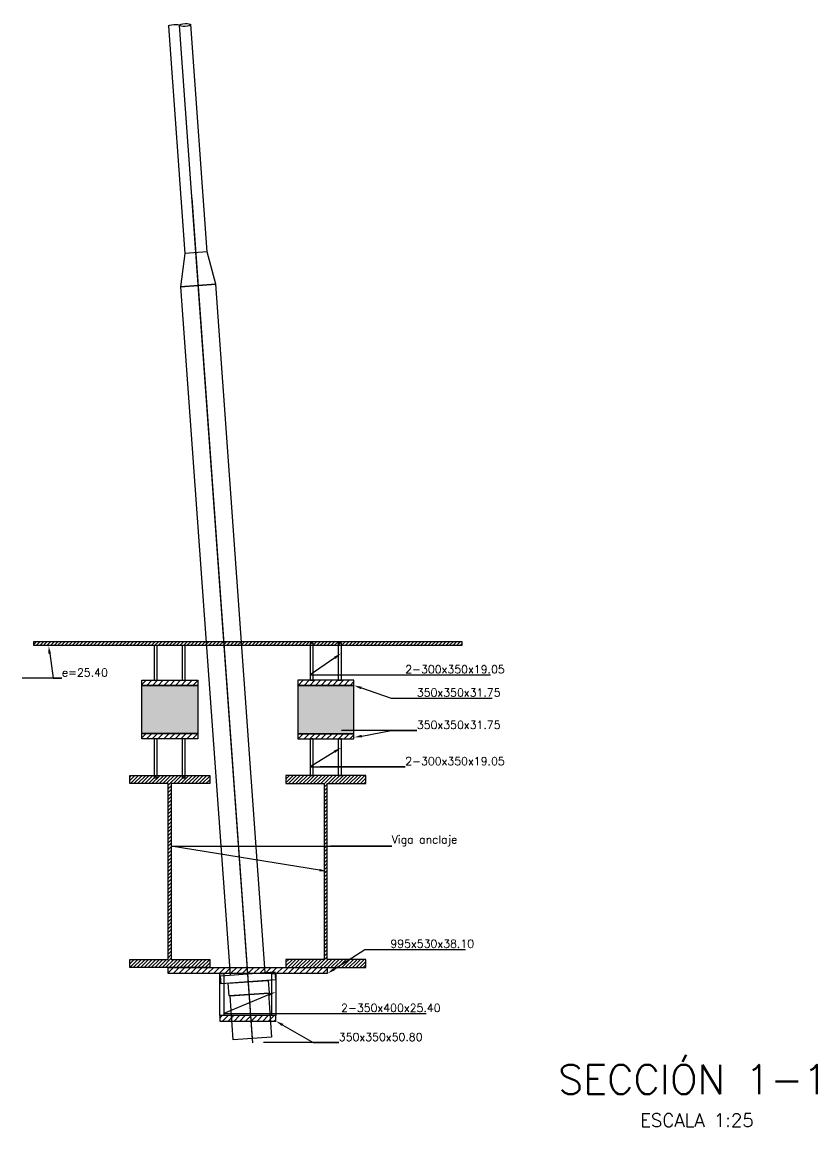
# Model space of a CAD drawing. Header units: metres. Extents: x 1080594 to 1081411, y 976871 to 977162.
# Drawn here: x 1081001.93 to 1081006.89, y 977123.09 to 977130 of the extents above; entities that cross this region are included whole.
import ezdxf
from ezdxf import colors
from ezdxf.entities.mleader import LeaderData, LeaderLine
from ezdxf.math import Vec2, Vec3

# ---------------------------------------------------------------- set-up
doc = ezdxf.new("R2010")
doc.units = ezdxf.units.M
doc.header["$LTSCALE"] = 25.4
doc.linetypes.add('DASHDOT', pattern=[1, 0.5, -0.25, 0, -0.25])
doc.layers.add('ANCLAJE', color=150, linetype='Continuous', lineweight=25)
doc.layers.add('PLATINA', color=54, linetype='Continuous', lineweight=30)
for name, color, linetype in [('DIMCONTRAPESO', 1, 'Continuous'), ('EJECABLES', 203, 'DASHDOT'), ('NEOPRENO', 24, 'Continuous'), ('PERFIL MET', 37, 'Continuous'), ('REGL175', 7, 'Continuous')]:
    doc.layers.add(name, color=color, linetype=linetype)
doc.styles.add('romans', font='romans.shx')
pattern_1 = [(45, (320.9929759721272, -0.5515520453918725), (-0.01122532015133644, 0.01122532015133644), [])]

# ---------------------------------------------------------------- blocks, each defined once
blk = doc.blocks.new('T')
at = {"layer": 'ANCLAJE'}
for p, q in [((1080682.652636061, 977129.3612785203), (1080682.652636061, 977127.9371516358)), ((1080682.792627363, 977127.9371516358), (1080682.792627363, 977129.3612785203))]:
    blk.add_line(p, q, dxfattribs=at)
for points in [[(1080682.612636062, 977127.7317864553), (1080682.832636062, 977127.7317864553), (1080682.792636062, 977127.9371398049), (1080682.652636061, 977127.9371516358)], [(1080682.612636063, 977123.4187468407), (1080682.832636063, 977123.4187468406), (1080682.832636062, 977127.7317864553), (1080682.612636062, 977127.7317864553)], [(1080682.552113015, 977123.4187468406), (1080682.892113019, 977123.4187534283), (1080682.892113019, 977123.3687534283), (1080682.552113015, 977123.3687468406)], [(1080682.597113017, 977123.3687468405), (1080682.847113013, 977123.3687468406), (1080682.847113013, 977123.2887440774), (1080682.597113017, 977123.2887440774)], [(1080682.602472921, 977123.2887440776), (1080682.842472921, 977123.2887440776), (1080682.842472921, 977123.0137440774), (1080682.602472921, 977123.0137440774)]]:
    blk.add_lwpolyline(points, close=True, dxfattribs=at)
at = {"layer": 'ANCLAJE', "extrusion": (0, 0, -1)}
blk.add_ellipse((1080682.687629506, 977129.3612785203), major_axis=(-0.03499130089767277, 0), ratio=0.2498279888206978, start_param=1.331707858069039e-08, end_param=3.141592640272715, dxfattribs=at)
at = {"layer": 'ANCLAJE'}
blk.add_ellipse((1080682.757642618, 977129.3612785203), major_axis=(0.03499130089767277, 0), ratio=0.2498279888206978, dxfattribs=at)
at = {"layer": 'EJECABLES'}
blk.add_line((1080682.722472921, 977123.0096768405), (1080682.722472921, 977129.3612785205), dxfattribs=at)

msp = doc.modelspace()

# ---------------------------------------------------------------- hatches: boundary and pattern name
at = {"layer": 'NEOPRENO', "transparency": 33554495}
h = msp.add_hatch(color=256, dxfattribs=at)
h.dxf.hatch_style = 1
h.paths.add_polyline_path([(1081002.676370935, 977125.8512335402), (1081003.026370935, 977125.8512335402), (1081003.026370935, 977125.5512335402), (1081002.676370935, 977125.5512335402)])
h = msp.add_hatch(color=256, dxfattribs=at)
h.dxf.hatch_style = 1
h.paths.add_polyline_path([(1081004.00138311, 977125.8512335402), (1081003.65138311, 977125.8512335402), (1081003.65138311, 977125.5494363549), (1081004.00138311, 977125.5494363549)])
at = {"layer": 'PERFIL MET'}
h = msp.add_hatch(dxfattribs=at)
h.set_pattern_fill('ANSI31', color=256, scale=0.005)
h.set_pattern_definition([(45, (324.3114258362912, 0.5140010002069175), (-0.01122532015133644, 0.01122532015133644), [])])
h.paths.add_polyline_path([(1081002.001403675, 977126.1249629954), (1081004.676384107, 977126.1249661994), (1081004.67638395, 977126.0995661992), (1081002.001403518, 977126.0995629953)])
h = msp.add_hatch(dxfattribs=at)
h.set_pattern_fill('ANSI31', color=256, scale=0.005)
h.set_pattern_definition(pattern_1)
h.paths.add_polyline_path([(1081002.860895934, 977125.2374865717), (1081002.860895934, 977124.1390865716), (1081003.101370934, 977124.1390865716), (1081003.101370934, 977124.0882865717), (1081002.601370934, 977124.0882865717), (1081002.601370934, 977124.1390865716), (1081002.841845934, 977124.1390865716), (1081002.841845934, 977125.2374865717), (1081002.601370934, 977125.2374865717), (1081002.601370934, 977125.2882865716), (1081003.101370934, 977125.2882865716), (1081003.101370934, 977125.2374865717)])
h = msp.add_hatch(dxfattribs=at)
h.set_pattern_fill('ANSI31', color=256, scale=0.005)
h.set_pattern_definition(pattern_1)
h.paths.add_polyline_path([(1081003.816858112, 977125.2374865717), (1081003.816858112, 977124.1390865716), (1081003.576383112, 977124.1390865716), (1081003.576383112, 977124.0882865717), (1081004.076383112, 977124.0882865717), (1081004.076383112, 977124.1390865716), (1081003.835908112, 977124.1390865716), (1081003.835908112, 977125.2374865717), (1081004.076383112, 977125.2374865717), (1081004.076383112, 977125.2882865716), (1081003.576383112, 977125.2882865716), (1081003.576383112, 977125.2374865717)])
at = {"layer": 'PLATINA'}
h = msp.add_hatch(dxfattribs=at)
h.set_pattern_fill('ANSI31', color=256, scale=0.008)
h.set_pattern_definition([(45, (324.473783950787, 0.4954401825089008), (-0.0179605122421383, 0.01796051224213831), [])])
h.paths.add_polyline_path([(1081002.676370935, 977125.8829835402), (1081003.026370935, 977125.8829835402), (1081003.026370935, 977125.8512335402), (1081002.676370935, 977125.8512335402)])
h = msp.add_hatch(dxfattribs=at)
h.set_pattern_fill('ANSI31', color=256, scale=0.008)
h.set_pattern_definition([(45, (324.4737839493901, 0.4827401824295521), (-0.0179605122421383, 0.01796051224213831), [])])
h.paths.add_polyline_path([(1081004.001383111, 977125.8829835402), (1081003.651383111, 977125.8829835402), (1081003.65138311, 977125.8512335402), (1081004.00138311, 977125.8512335402)])
h = msp.add_hatch(dxfattribs=at)
h.set_pattern_fill('ANSI31', color=256, scale=0.008)
h.set_pattern_definition([(45, (324.4737839491572, 0.1636901823803782), (-0.0179605122421383, 0.01796051224213831), [])])
h.paths.add_polyline_path([(1081002.676370934, 977125.55123354), (1081003.026370934, 977125.55123354), (1081003.026370935, 977125.5176863548), (1081002.676370935, 977125.5176863548)])
h = msp.add_hatch(dxfattribs=at)
h.set_pattern_fill('ANSI31', color=256, scale=0.008)
h.set_pattern_definition([(45, (324.4737839498557, 0.1491929970216006), (-0.0179605122421383, 0.01796051224213831), [])])
h.paths.add_polyline_path([(1081004.001383112, 977125.5494363548), (1081003.651383111, 977125.5494363548), (1081003.65138311, 977125.5176863548), (1081004.00138311, 977125.5176863548)])
h = msp.add_hatch(dxfattribs=at)
h.set_pattern_fill('ANSI31', color=256, scale=0.008)
h.set_pattern_definition([(45, (324.3122775333468, 0.1639223578386009), (-0.0179605122421383, 0.01796051224213831), [])])
h.paths.add_polyline_path([(1081002.841949665, 977124.0882799143), (1081003.835908112, 977124.0882799143), (1081003.835908112, 977124.0501799143), (1081002.841949665, 977124.0501799143)])
h = msp.add_hatch(dxfattribs=at)
h.set_pattern_fill('ANSI31', color=256, scale=0.008)
h.set_pattern_definition([(45, (324.3045998152811, 0.1253275440540165), (-0.0179605122421383, 0.01796051224213831), [])])
h.paths.add_polyline_path([(1081003.163877023, 977123.7534333875), (1081003.513877023, 977123.7534333875), (1081003.513877023, 977123.7874706618), (1081003.163877023, 977123.7874706618)])

# ---------------------------------------------------------------- linework, layer by layer
at = {"layer": 'EJECABLES'}
msp.add_lwpolyline([(1081002.989931731, 977128.8953926028), (1081003.369219967, 977123.6174672762)], dxfattribs=at)
at = {"layer": 'NEOPRENO'}
for points in [[(1081002.676370935, 977125.8512335402), (1081003.026370935, 977125.8512335402), (1081003.026370935, 977125.5512335402), (1081002.676370935, 977125.5512335402)], [(1081004.00138311, 977125.8512335402), (1081003.65138311, 977125.8512335402), (1081003.65138311, 977125.5494363549), (1081004.00138311, 977125.5494363549)]]:
    msp.add_lwpolyline(points, close=True, dxfattribs=at)
at = {"layer": 'PERFIL MET'}
for points in [[(1081002.001403675, 977126.1249629954), (1081004.676384107, 977126.1249661994), (1081004.67638395, 977126.0995661992), (1081002.001403518, 977126.0995629953)], [(1081002.860895934, 977125.2374865717), (1081002.860895934, 977124.1390865716), (1081003.101370934, 977124.1390865716), (1081003.101370934, 977124.0882865717), (1081002.601370934, 977124.0882865717), (1081002.601370934, 977124.1390865716), (1081002.841845934, 977124.1390865716), (1081002.841845934, 977125.2374865717), (1081002.601370934, 977125.2374865717), (1081002.601370934, 977125.2882865716), (1081003.101370934, 977125.2882865716), (1081003.101370934, 977125.2374865717)], [(1081003.816858112, 977125.2374865717), (1081003.816858112, 977124.1390865716), (1081003.576383112, 977124.1390865716), (1081003.576383112, 977124.0882865717), (1081004.076383112, 977124.0882865717), (1081004.076383112, 977124.1390865716), (1081003.835908112, 977124.1390865716), (1081003.835908112, 977125.2374865717), (1081004.076383112, 977125.2374865717), (1081004.076383112, 977125.2882865716), (1081003.576383112, 977125.2882865716), (1081003.576383112, 977125.2374865717)]]:
    msp.add_lwpolyline(points, close=True, dxfattribs=at)
at = {"layer": 'PLATINA', "color": 252, "transparency": 33554531}
for points in [[(1081003.748408111, 977126.1141805104), (1081003.729358111, 977126.1141805104), (1081003.729358111, 977125.882983542), (1081003.748408111, 977125.882983542)], [(1081003.923408111, 977126.1141805066), (1081003.904358111, 977126.1141805066), (1081003.904358111, 977125.8829835382), (1081003.923408111, 977125.8829835382)], [(1081002.773395936, 977126.0995639085), (1081002.754345936, 977126.0995639085), (1081002.754345938, 977125.882983544), (1081002.773395938, 977125.882983544)], [(1081002.948395935, 977126.0995639047), (1081002.929345935, 977126.0995639047), (1081002.929345937, 977125.8829835402), (1081002.948395937, 977125.8829835402)], [(1081002.773395935, 977125.5176863548), (1081002.754345935, 977125.5176863548), (1081002.754345935, 977125.2737893864), (1081002.773395935, 977125.2737893864)], [(1081002.948395935, 977125.517686351), (1081002.929345935, 977125.517686351), (1081002.929345935, 977125.2737893825), (1081002.948395935, 977125.2737893825)], [(1081003.748408111, 977125.5176863548), (1081003.729358111, 977125.5176863548), (1081003.729358111, 977125.2884059882), (1081003.748408111, 977125.2884059882)], [(1081003.92340811, 977125.517686351), (1081003.90435811, 977125.517686351), (1081003.90435811, 977125.2884059844), (1081003.92340811, 977125.2884059844)], [(1081003.163877023, 977124.0501799141), (1081003.189277023, 977124.0501799141), (1081003.189277023, 977123.7874706618), (1081003.163877023, 977123.7874706618)], [(1081003.488477023, 977124.0501799141), (1081003.513877023, 977124.0501799141), (1081003.513877023, 977123.7874706618), (1081003.488476799, 977123.7874706618)]]:
    msp.add_lwpolyline(points, close=True, dxfattribs=at)
at = {"layer": 'PLATINA'}
for points in [[(1081002.676370935, 977125.8829835402), (1081003.026370935, 977125.8829835402), (1081003.026370935, 977125.8512335402), (1081002.676370935, 977125.8512335402)], [(1081004.001383111, 977125.8829835402), (1081003.651383111, 977125.8829835402), (1081003.65138311, 977125.8512335402), (1081004.00138311, 977125.8512335402)], [(1081002.676370934, 977125.55123354), (1081003.026370934, 977125.55123354), (1081003.026370935, 977125.5176863548), (1081002.676370935, 977125.5176863548)], [(1081004.001383112, 977125.5494363548), (1081003.651383111, 977125.5494363548), (1081003.65138311, 977125.5176863548), (1081004.00138311, 977125.5176863548)], [(1081002.841949665, 977124.0882799143), (1081003.835908112, 977124.0882799143), (1081003.835908112, 977124.0501799143), (1081002.841949665, 977124.0501799143)], [(1081003.163877023, 977123.7534333875), (1081003.513877023, 977123.7534333875), (1081003.513877023, 977123.7874706618), (1081003.163877023, 977123.7874706618)]]:
    msp.add_lwpolyline(points, close=True, dxfattribs=at)

# ---------------------------------------------------------------- block references
at = {"layer": 'DIMCONTRAPESO', "color": 2, "rotation": 4.112579051686288}
msp.add_blockref('T', (73179.10698804048, -74986.04096047868), dxfattribs=at)

# ---------------------------------------------------------------- texts
at = {"layer": 'REGL175', "insert": (1080999.461393702, 977123.480383156), "char_height": 0.165, "width": 7.245751812879462, "attachment_point": 1, "style": 'romans'}
msp.add_mtext('\\pi5.81623;{\\H1.11001x;\\C0;SECCIÓN 1-1\\P\\pi6.32842;\\H0.45454x;\\C3;ESCALA 1:25}', dxfattribs=at)

# ---------------------------------------------------------------- leaders
at = {"layer": 'DIMCONTRAPESO', "color": 2}
ml = msp.add_multileader_mtext('Standard', dxfattribs=at)
ml.set_content('e=25.40', color=3, style='romans')
ml.set_leader_properties(color=1)
ml.build(insert=Vec2(0, 0))
ml.multileader.update_dxf_attribs({"text_left_attachment_type": 6, "text_right_attachment_type": 6, "dogleg_length": 0.5190951549448073, "arrow_head_size": 0.05})
ctx = ml.context
ctx.base_point, ctx.char_height, ctx.arrow_head_size, ctx.landing_gap_size, ctx.plane_origin = Vec3(1081002.177420114, 977125.8964603482), 0.05, 0.05, 0, Vec3(1081001.728126755, 977125.86736645)
ctx.left_attachment, ctx.right_attachment = 6, 6
notes = []
notes.append((ctx, [(0, (1, 1, 0), (1081002.122015649, 977125.8964603482), (1, 0), 0.05540446494705975, [(0, [(1081002.094542726, 977126.0995629953)], 0, [])])]))
ctx.mtext.insert, ctx.mtext.width, ctx.mtext.flow_direction = Vec3(1081002.177420114, 977125.9564603482), 0.3124047619047619, 5
ml = msp.add_multileader_mtext('Standard', dxfattribs=at)
ml.set_content('2-300x350x19.05', color=3, style='romans')
ml.set_leader_properties(color=1)
ml.build(insert=Vec2(0, 0))
ml.multileader.update_dxf_attribs({"text_left_attachment_type": 6, "text_right_attachment_type": 6, "dogleg_length": 0.5190951549448073, "arrow_head_size": 0.05})
ctx = ml.context
ctx.base_point, ctx.char_height, ctx.arrow_head_size, ctx.landing_gap_size, ctx.plane_origin = Vec3(1081004.322696548, 977125.916704672), 0.05, 0.05, 0, Vec3(1081004.017968984, 977126.051624211)
ctx.left_attachment, ctx.right_attachment = 6, 6
notes.append((ctx, [(0, (1, 1, 0), (1081004.25165648, 977125.916704672), (1, 0), 0.07104006758891046, [(1, [(1081003.923408111, 977126.051624211), (1081003.729358111, 977125.916704672)], 0, [])])]))
ctx.mtext.insert, ctx.mtext.width, ctx.mtext.flow_direction = Vec3(1081004.322696548, 977125.9767046721), 0.7203981468919665, 5
ml = msp.add_multileader_mtext('Standard', dxfattribs=at)
ml.set_content('350x350x31.75', color=3, style='romans')
ml.set_leader_properties(color=1)
ml.build(insert=Vec2(0, 0))
ml.multileader.update_dxf_attribs({"text_left_attachment_type": 6, "text_right_attachment_type": 6, "dogleg_length": 0.5190951549448073, "arrow_head_size": 0.05})
ctx = ml.context
ctx.base_point, ctx.char_height, ctx.arrow_head_size, ctx.landing_gap_size, ctx.plane_origin = Vec3(1081004.395272004, 977125.7711340854), 0.05, 0.05, 0, Vec3(1081004.00138311, 977125.8512335402)
ctx.left_attachment, ctx.right_attachment = 6, 6
notes.append((ctx, [(0, (1, 1, 0), (1081004.235070606, 977125.7711340854), (1, 0), 0.1602013977244496, [(0, [(1081004.00138311, 977125.8512335402)], 0, [])])]))
ctx.mtext.insert, ctx.mtext.width, ctx.mtext.flow_direction = Vec3(1081004.395272004, 977125.8311340854), 0.7203981468919665, 5
ml = msp.add_multileader_mtext('Standard', dxfattribs=at)
ml.set_content('350x350x31.75', color=3, style='romans')
ml.set_leader_properties(color=1)
ml.build(insert=Vec2(0, 0))
ml.multileader.update_dxf_attribs({"text_left_attachment_type": 6, "text_right_attachment_type": 6, "dogleg_length": 0.5190951549448073, "arrow_head_size": 0.05})
ctx = ml.context
ctx.base_point, ctx.char_height, ctx.arrow_head_size, ctx.landing_gap_size, ctx.plane_origin = Vec3(1081004.395272921, 977125.5692054438), 0.05, 0.05, 0, Vec3(1081004.001384027, 977125.5401115457)
ctx.left_attachment, ctx.right_attachment = 6, 6
notes.append((ctx, [(0, (1, 1, 0), (1081004.235071524, 977125.5692054438), (1, 0), 0.1602013977244496, [(0, [(1081004.001384027, 977125.5254949438)], 0, [])])]))
ctx.mtext.insert, ctx.mtext.width, ctx.mtext.flow_direction = Vec3(1081004.395272921, 977125.6292054439), 0.7203981468919665, 5
ml = msp.add_multileader_mtext('Standard', dxfattribs=at)
ml.set_content('2-300x350x19.05', color=3, style='romans')
ml.set_leader_properties(color=1)
ml.build(insert=Vec2(0, 0))
ml.multileader.update_dxf_attribs({"text_left_attachment_type": 6, "text_right_attachment_type": 6, "dogleg_length": 0.5190951549448073, "arrow_head_size": 0.05})
ctx = ml.context
ctx.base_point, ctx.char_height, ctx.arrow_head_size, ctx.landing_gap_size, ctx.plane_origin = Vec3(1081004.322697464, 977125.3426357073), 0.05, 0.05, 0, Vec3(1081004.0179699, 977125.4775552463)
ctx.left_attachment, ctx.right_attachment = 6, 6
notes.append((ctx, [(0, (1, 1, 0), (1081004.251657397, 977125.3426357073), (1, 0), 0.07104006758891046, [(1, [(1081003.923409027, 977125.4629386445), (1081003.729359027, 977125.3426357073)], 0, [])])]))
ctx.mtext.insert, ctx.mtext.width, ctx.mtext.flow_direction = Vec3(1081004.322697464, 977125.4026357074), 0.7203981468919665, 5
ml = msp.add_multileader_mtext('Standard', dxfattribs=at)
ml.set_content('Viga anclaje', color=3, style='romans')
ml.set_leader_properties(color=1)
ml.build(insert=Vec2(0, 0))
ml.multileader.update_dxf_attribs({"text_left_attachment_type": 6, "text_right_attachment_type": 6, "dogleg_length": 0.5190951549448073, "arrow_head_size": 0.05})
ctx = ml.context
ctx.base_point, ctx.char_height, ctx.arrow_head_size, ctx.landing_gap_size, ctx.plane_origin = Vec3(1081004.238249693, 977124.8462724767), 0.05, 0.05, 0, Vec3(1081003.844360799, 977124.694983977)
ctx.left_attachment, ctx.right_attachment = 6, 6
notes.append((ctx, [(0, (1, 1, 0), (1081004.078048296, 977124.8462724767), (1, 0), 0.1602013977244496, [(1, [(1081003.835908112, 977124.6882865716), (1081002.860895934, 977124.8462724767)], 0, [])])]))
ctx.mtext.insert, ctx.mtext.width, ctx.mtext.flow_direction = Vec3(1081004.238249693, 977124.9129391434), 0.7203981468919665, 5
ml = msp.add_multileader_mtext('Standard', dxfattribs=at)
ml.set_content('995x530x38.10', color=3, style='romans')
ml.set_leader_properties(color=1)
ml.build(insert=Vec2(0, 0))
ml.multileader.update_dxf_attribs({"text_left_attachment_type": 6, "text_right_attachment_type": 6, "dogleg_length": 0.5190951549448073, "arrow_head_size": 0.05})
ctx = ml.context
ctx.base_point, ctx.char_height, ctx.arrow_head_size, ctx.landing_gap_size, ctx.plane_origin = Vec3(1081004.229797006, 977124.201468414), 0.05, 0.05, 0, Vec3(1081003.835908112, 977124.0501799143)
ctx.left_attachment, ctx.right_attachment = 6, 6
notes.append((ctx, [(0, (1, 1, 0), (1081004.069595608, 977124.201468414), (1, 0), 0.1602013977244496, [(0, [(1081003.835908112, 977124.0501799143)], 0, [])])]))
ctx.mtext.insert, ctx.mtext.width, ctx.mtext.flow_direction = Vec3(1081004.229797006, 977124.2614684141), 0.7203981468919665, 5
ml = msp.add_multileader_mtext('Standard', dxfattribs=at)
ml.set_content('2-350x400x25.40', color=3, style='romans')
ml.set_leader_properties(color=1)
ml.build(insert=Vec2(0, 0))
ml.multileader.update_dxf_attribs({"text_left_attachment_type": 6, "text_right_attachment_type": 6, "dogleg_length": 0.5190951549448073, "arrow_head_size": 0.05})
ctx = ml.context
ctx.base_point, ctx.char_height, ctx.arrow_head_size, ctx.landing_gap_size, ctx.plane_origin = Vec3(1081003.922027967, 977123.8005443002), 0.05, 0.05, 0, Vec3(1081003.528139073, 977123.9354638392)
ctx.left_attachment, ctx.right_attachment = 6, 6
notes.append((ctx, [(0, (1, 1, 0), (1081003.761826569, 977123.8005443002), (1, 0), 0.1602013977244496, [(1, [(1081003.513877023, 977123.9354638392), (1081003.189277023, 977123.8005443002)], 0, [])])]))
ctx.mtext.insert, ctx.mtext.width, ctx.mtext.flow_direction = Vec3(1081003.922027967, 977123.8605443003), 0.7203981468919665, 5
ml = msp.add_multileader_mtext('Standard', dxfattribs=at)
ml.set_content('350x350x50.80', color=3, style='romans')
ml.set_leader_properties(color=1)
ml.build(insert=Vec2(0, 0))
ml.multileader.update_dxf_attribs({"text_left_attachment_type": 6, "text_right_attachment_type": 6, "dogleg_length": 0.5190951549448073, "arrow_head_size": 0.05})
ctx = ml.context
ctx.base_point, ctx.char_height, ctx.arrow_head_size, ctx.landing_gap_size, ctx.plane_origin = Vec3(1081003.907765917, 977123.6185138485), 0.05, 0.05, 0, Vec3(1081003.513877023, 977123.7534333875)
ctx.left_attachment, ctx.right_attachment = 6, 6
notes.append((ctx, [(0, (1, 1, 0), (1081003.74756452, 977123.6185138485), (1, 0), 0.1602013977244496, [(0, [(1081003.513877023, 977123.7534333875)], 0, [])])]))
ctx.mtext.insert, ctx.mtext.width, ctx.mtext.flow_direction = Vec3(1081003.907765917, 977123.6785138486), 0.7203981468919665, 5
for ctx, leaders in notes:
    for number, flags, end, landing, length, lines in leaders:
        leader = LeaderData()
        leader.index, (leader.has_last_leader_line, leader.has_dogleg_vector, leader.attachment_direction) = number, flags
        leader.last_leader_point, leader.dogleg_vector, leader.dogleg_length = Vec3(end), Vec3(landing), length
        for number, points, colour, breaks in lines:
            line = LeaderLine()
            line.index, line.vertices, line.color, line.breaks = number, Vec3.list(points), colors.encode_raw_color(colour), breaks
            leader.lines.append(line)
        ctx.leaders.append(leader)

doc.saveas('drawing.dxf')
